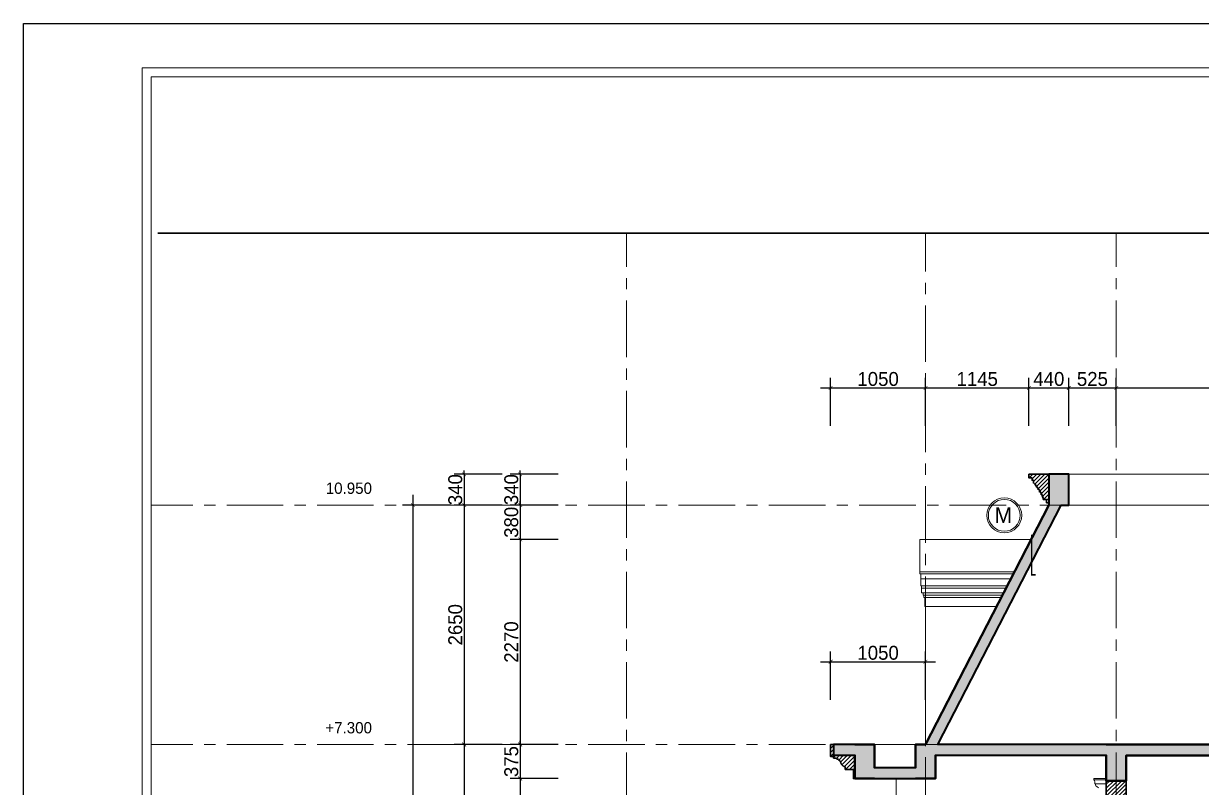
# Model space of a CAD drawing. Header units: millimetres. Extents: x 1832547 to 2001569, y -558009 to -417808.
# Drawn here: x 1906627 to 1919664, y -545074 to -536621 of the extents above; entities that cross this region are included whole.
import ezdxf

# ---------------------------------------------------------------- set-up
doc = ezdxf.new("R2010")
doc.units = ezdxf.units.MM
doc.header["$MEASUREMENT"] = 0
doc.linetypes.add('CENTER', pattern=[2, 1.25, -0.25, 0.25, -0.25])
doc.linetypes.add('HIDDEN', pattern=[9.525, 6.35, -3.175])
doc.layers.get('0').update_dxf_attribs({"linetype": 'CONTINUOUS'})
doc.layers.get('DEFPOINTS').update_dxf_attribs({"linetype": 'CONTINUOUS'})
for name, color, linetype, lineweight in [('AUDIT_I_120404221301-0', 7, 'CONTINUOUS', 15), ('CA-cot', 2, 'CONTINUOUS', 35), ('CA. HATCH', 250, 'CONTINUOUS', 9), ('CA. TUONG', 30, 'CONTINUOUS', 30), ('CA.dim 08', 8, 'CONTINUOUS', 13), ('CA.khuat 75', 75, 'HIDDEN', 9), ('CA.manh 08', 8, 'CONTINUOUS', 9), ('CA.thay 145', 145, 'CONTINUOUS', 18), ('CA.tim 67', 67, 'CENTER', 9), ('CA_manh 08', 8, 'CONTINUOUS', 9)]:
    doc.layers.add(name, color=color, linetype=linetype, lineweight=lineweight)
doc.layers.add('H', color=250, linetype='CONTINUOUS')
doc.styles.add('CA.JSC1', font='Vhavan.ttf', dxfattribs={"width": 0.8})
doc.styles.get("Standard").update_dxf_attribs({"font": 'roman.shx'})
doc.dimstyles.new('CA 70', dxfattribs={"dimscale": 0.7, "dimtxt": 220, "dimasz": 60, "dimexe": 160, "dimexo": 0, "dimgap": 30, "dimtad": 1, "dimdec": 0, "dimrnd": 5, "dimzin": 0, "dimdsep": 46, "dimtxsty": 'Standard', "dimblk": 'ARCHTICK', "dimcen": 0.09, "dimdle": 160, "dimclrd": 256, "dimclre": 256, "dimclrt": 255, "dimadec": 0, "dimazin": 0, "dimtfac": 1, "dimtdec": 0, "dimtix": 1, "dimtmove": 2, "dimatfit": 3, "dimldrblk": 'DOT', "dimfxl": 600, "dimfxlon": 1, "dimtolj": 1, "dimtzin": 0, "dimarcsym": 0})

# ---------------------------------------------------------------- blocks, each defined once
blk = doc.blocks.new('A$C2d76a15f')
at = {"color": 4, "linetype": 'Continuous', "lineweight": 18}
for p, q in [((27498, 19313), (1212, 19313)), ((1212, 19313), (1212, 453))]:
    blk.add_line(p, q, dxfattribs=at)
for p, q in [((27405, 19220), (1306, 19220)), ((1306, 19220), (1306, 546))]:
    blk.add_line(p, q)
at = {"layer": 'DEFPOINTS', "ltscale": 600}
for p, q in [((0, 0), (0, 19765)), ((0, 19765), (27951, 19765))]:
    blk.add_line(p, q, dxfattribs=at)
blk = doc.blocks.new('_ArchTick')
at = {"color": 1, "linetype": 'ByBlock', "const_width": 0.15}
blk.add_lwpolyline([(-0.5, -0.5), (0.5, 0.5)], dxfattribs=at)
blk = doc.blocks.new('*D439')
at = {"layer": 'CA.manh 08', "lineweight": -2, "transparency": 16777216}
for p, q in [((1911924, -541609), (1911392, -541609)), ((1911504, -541609), (1911504, -541567)), ((1911504, -541609), (1911504, -541949)), ((1911924, -541949), (1911392, -541949)), ((1911504, -541949), (1911504, -541991))]:
    blk.add_line(p, q, dxfattribs=at)
at = {"layer": 'DEFPOINTS', "color": 0, "transparency": 16777216}
for p in [(1912833, -541609), (1911504, -541949), (1912833, -541949)]:
    blk.add_point(p, dxfattribs=at)
at = {"layer": 'CA.manh 08', "lineweight": -2, "transparency": 16777216, "xscale": 42, "yscale": 42, "zscale": 42}
for p, rotation in [((1911504, -541609), 270), ((1911504, -541949), 90)]:
    blk.add_blockref('_ArchTick', p, dxfattribs=dict(at, rotation=rotation))
at = {"layer": 'CA.manh 08', "color": 255, "transparency": 16777216, "insert": (1911406, -541779), "char_height": 154, "attachment_point": 5, "rotation": 90}
blk.add_mtext('\\A1;340', dxfattribs=at)
blk = doc.blocks.new('_DOT')
at = {"color": 1, "linetype": 'ByBlock'}
blk.add_line((-0.5, 0), (-1, 0), dxfattribs=at)
at = {"color": 1, "linetype": 'ByBlock', "const_width": 0.5}
blk.add_lwpolyline([(-0.25, 0, 1), (0.25, 0, 1)], format="xyb", close=True, dxfattribs=at)
blk = doc.blocks.new('*D440')
at = {"layer": 'CA.manh 08', "lineweight": -2, "transparency": 16777216}
for p, q in [((1911504, -541837), (1911504, -544711)), ((1911924, -541949), (1911392, -541949)), ((1911924, -544599), (1911392, -544599))]:
    blk.add_line(p, q, dxfattribs=at)
at = {"layer": 'DEFPOINTS', "color": 0, "transparency": 16777216}
for p in [(1912833, -541949), (1911504, -544599), (1912833, -544599)]:
    blk.add_point(p, dxfattribs=at)
at = {"layer": 'CA.manh 08', "lineweight": -2, "transparency": 16777216, "xscale": 42, "yscale": 42, "zscale": 42}
for p, rotation in [((1911504, -541949), 90), ((1911504, -544599), 270)]:
    blk.add_blockref('_ArchTick', p, dxfattribs=dict(at, rotation=rotation))
at = {"layer": 'CA.manh 08', "color": 255, "transparency": 16777216, "insert": (1911406, -543274), "char_height": 154, "attachment_point": 5, "rotation": 90}
blk.add_mtext('\\A1;2650', dxfattribs=at)
blk = doc.blocks.new('*D441')
at = {"layer": 'CA.manh 08', "lineweight": -2, "transparency": 16777216}
for p, q in [((1911504, -544487), (1911504, -548311)), ((1911924, -544599), (1911392, -544599)), ((1911924, -548199), (1911392, -548199))]:
    blk.add_line(p, q, dxfattribs=at)
at = {"layer": 'DEFPOINTS', "color": 0, "transparency": 16777216}
for p in [(1912833, -544599), (1911504, -548199), (1912833, -548199)]:
    blk.add_point(p, dxfattribs=at)
at = {"layer": 'CA.manh 08', "lineweight": -2, "transparency": 16777216, "xscale": 42, "yscale": 42, "zscale": 42}
for p, rotation in [((1911504, -544599), 90), ((1911504, -548199), 270)]:
    blk.add_blockref('_ArchTick', p, dxfattribs=dict(at, rotation=rotation))
at = {"layer": 'CA.manh 08', "color": 255, "transparency": 16777216, "insert": (1911406, -546399), "char_height": 154, "attachment_point": 5, "rotation": 90}
blk.add_mtext('\\A1;3600', dxfattribs=at)
blk = doc.blocks.new('*D444')
at = {"layer": 'CA.manh 08', "lineweight": -2, "transparency": 16777216}
for p, q in [((1910935, -541837), (1910935, -552011)), ((1911355, -541949), (1910823, -541949)), ((1911355, -551899), (1910823, -551899))]:
    blk.add_line(p, q, dxfattribs=at)
at = {"layer": 'DEFPOINTS', "color": 0, "transparency": 16777216}
for p in [(1912833, -541949), (1910935, -551899), (1912833, -551899)]:
    blk.add_point(p, dxfattribs=at)
at = {"layer": 'CA.manh 08', "lineweight": -2, "transparency": 16777216, "xscale": 42, "yscale": 42, "zscale": 42}
for p, rotation in [((1910935, -541949), 90), ((1910935, -551899), 270)]:
    blk.add_blockref('_ArchTick', p, dxfattribs=dict(at, rotation=rotation))
at = {"layer": 'CA.manh 08', "color": 255, "transparency": 16777216, "insert": (1910837, -546924), "char_height": 154, "attachment_point": 5, "rotation": 90}
blk.add_mtext('\\A1;9950', dxfattribs=at)
blk = doc.blocks.new('*D466')
at = {"layer": 'CA.dim 08', "lineweight": -2, "transparency": 16777216}
for p, q in [((1912544, -541609), (1912012, -541609)), ((1912124, -541609), (1912124, -541567)), ((1912124, -541609), (1912124, -541949)), ((1912544, -541949), (1912012, -541949)), ((1912124, -541949), (1912124, -541991))]:
    blk.add_line(p, q, dxfattribs=at)
at = {"layer": 'DEFPOINTS', "color": 0, "transparency": 16777216}
for p in [(1918354, -541609), (1912124, -541949), (1918354, -541949)]:
    blk.add_point(p, dxfattribs=at)
at = {"layer": 'CA.dim 08', "lineweight": -2, "transparency": 16777216, "xscale": 42, "yscale": 42, "zscale": 42}
for p, rotation in [((1912124, -541609), 270), ((1912124, -541949), 90)]:
    blk.add_blockref('_ArchTick', p, dxfattribs=dict(at, rotation=rotation))
at = {"layer": 'CA.dim 08', "color": 255, "transparency": 16777216, "insert": (1912026, -541779), "char_height": 154, "attachment_point": 5, "rotation": 90}
blk.add_mtext('\\A1;340', dxfattribs=at)
blk = doc.blocks.new('*D467')
at = {"layer": 'CA.dim 08', "lineweight": -2, "transparency": 16777216}
for p, q in [((1912124, -541949), (1912124, -541907)), ((1912544, -541949), (1912012, -541949)), ((1912124, -541949), (1912124, -542330)), ((1912544, -542330), (1912012, -542330)), ((1912124, -542330), (1912124, -542372))]:
    blk.add_line(p, q, dxfattribs=at)
at = {"layer": 'DEFPOINTS', "color": 0, "transparency": 16777216}
for p in [(1918354, -541949), (1912124, -542330), (1916896, -542330)]:
    blk.add_point(p, dxfattribs=at)
at = {"layer": 'CA.dim 08', "lineweight": -2, "transparency": 16777216, "xscale": 42, "yscale": 42, "zscale": 42}
for p, rotation in [((1912124, -541949), 270), ((1912124, -542330), 90)]:
    blk.add_blockref('_ArchTick', p, dxfattribs=dict(at, rotation=rotation))
at = {"layer": 'CA.dim 08', "color": 255, "transparency": 16777216, "insert": (1912026, -542140), "char_height": 154, "attachment_point": 5, "rotation": 90}
blk.add_mtext('\\A1;380', dxfattribs=at)
blk = doc.blocks.new('*D468')
at = {"layer": 'CA.dim 08', "lineweight": -2, "transparency": 16777216}
for p, q in [((1912124, -542218), (1912124, -544711)), ((1912544, -542330), (1912012, -542330)), ((1912544, -544599), (1912012, -544599))]:
    blk.add_line(p, q, dxfattribs=at)
at = {"layer": 'DEFPOINTS', "color": 0, "transparency": 16777216}
for p in [(1916896, -542330), (1912124, -544599), (1915693, -544599)]:
    blk.add_point(p, dxfattribs=at)
at = {"layer": 'CA.dim 08', "lineweight": -2, "transparency": 16777216, "xscale": 42, "yscale": 42, "zscale": 42}
for p, rotation in [((1912124, -542330), 90), ((1912124, -544599), 270)]:
    blk.add_blockref('_ArchTick', p, dxfattribs=dict(at, rotation=rotation))
at = {"layer": 'CA.dim 08', "color": 255, "transparency": 16777216, "insert": (1912026, -543465), "char_height": 154, "attachment_point": 5, "rotation": 90}
blk.add_mtext('\\A1;2270', dxfattribs=at)
blk = doc.blocks.new('*D469')
at = {"layer": 'CA.dim 08', "lineweight": -2, "transparency": 16777216}
for p, q in [((1912544, -544599), (1912012, -544599)), ((1912124, -544599), (1912124, -544557)), ((1912124, -544599), (1912124, -544976)), ((1912544, -544976), (1912012, -544976)), ((1912124, -544976), (1912124, -545018))]:
    blk.add_line(p, q, dxfattribs=at)
at = {"layer": 'DEFPOINTS', "color": 0, "transparency": 16777216}
for p in [(1915693, -544599), (1912124, -544976), (1916047, -544976)]:
    blk.add_point(p, dxfattribs=at)
at = {"layer": 'CA.dim 08', "lineweight": -2, "transparency": 16777216, "xscale": 42, "yscale": 42, "zscale": 42}
for p, rotation in [((1912124, -544599), 270), ((1912124, -544976), 90)]:
    blk.add_blockref('_ArchTick', p, dxfattribs=dict(at, rotation=rotation))
at = {"layer": 'CA.dim 08', "color": 255, "transparency": 16777216, "insert": (1912026, -544788), "char_height": 154, "attachment_point": 5, "rotation": 90}
blk.add_mtext('\\A1;375', dxfattribs=at)
blk = doc.blocks.new('*D470')
at = {"layer": 'CA.dim 08', "lineweight": -2, "transparency": 16777216}
for p, q in [((1912124, -544864), (1912124, -547311)), ((1912544, -544976), (1912012, -544976)), ((1912544, -547199), (1912012, -547199))]:
    blk.add_line(p, q, dxfattribs=at)
at = {"layer": 'DEFPOINTS', "color": 0, "transparency": 16777216}
for p in [(1916047, -544976), (1912124, -547199), (1917070, -547199)]:
    blk.add_point(p, dxfattribs=at)
at = {"layer": 'CA.dim 08', "lineweight": -2, "transparency": 16777216, "xscale": 42, "yscale": 42, "zscale": 42}
for p, rotation in [((1912124, -544976), 90), ((1912124, -547199), 270)]:
    blk.add_blockref('_ArchTick', p, dxfattribs=dict(at, rotation=rotation))
at = {"layer": 'CA.dim 08', "color": 255, "transparency": 16777216, "insert": (1912026, -546088), "char_height": 154, "attachment_point": 5, "rotation": 90}
blk.add_mtext('\\A1;2225', dxfattribs=at)
blk = doc.blocks.new('*D488')
at = {"layer": 'CA.dim 08', "lineweight": -2, "transparency": 16777216}
for p, q in [((1915560, -544103), (1915560, -543571)), ((1916610, -544103), (1916610, -543571)), ((1915448, -543683), (1916722, -543683))]:
    blk.add_line(p, q, dxfattribs=at)
at = {"layer": 'DEFPOINTS', "color": 0, "transparency": 16777216}
for p in [(1916610, -543683), (1915560, -544599), (1916610, -544599)]:
    blk.add_point(p, dxfattribs=at)
at = {"layer": 'CA.dim 08', "lineweight": -2, "transparency": 16777216, "xscale": 42, "yscale": 42, "zscale": 42, "rotation": 180}
blk.add_blockref('_ArchTick', (1915560, -543683), dxfattribs=at)
at = {"layer": 'CA.dim 08', "lineweight": -2, "transparency": 16777216, "xscale": 42, "yscale": 42, "zscale": 42}
blk.add_blockref('_ArchTick', (1916610, -543683), dxfattribs=at)
at = {"layer": 'CA.dim 08', "color": 255, "transparency": 16777216, "insert": (1916085, -543585), "char_height": 154, "attachment_point": 5}
blk.add_mtext('\\A1;1050', dxfattribs=at)
blk = doc.blocks.new('*D489')
at = {"layer": 'CA.dim 08', "lineweight": -2, "transparency": 16777216}
for p, q in [((1915560, -541073), (1915560, -540541)), ((1916610, -541073), (1916610, -540541)), ((1915448, -540653), (1916722, -540653))]:
    blk.add_line(p, q, dxfattribs=at)
at = {"layer": 'DEFPOINTS', "color": 0, "transparency": 16777216}
for p in [(1916610, -540653), (1915560, -543985), (1916610, -543985)]:
    blk.add_point(p, dxfattribs=at)
at = {"layer": 'CA.dim 08', "lineweight": -2, "transparency": 16777216, "xscale": 42, "yscale": 42, "zscale": 42, "rotation": 180}
blk.add_blockref('_ArchTick', (1915560, -540653), dxfattribs=at)
at = {"layer": 'CA.dim 08', "lineweight": -2, "transparency": 16777216, "xscale": 42, "yscale": 42, "zscale": 42}
blk.add_blockref('_ArchTick', (1916610, -540653), dxfattribs=at)
at = {"layer": 'CA.dim 08', "color": 255, "transparency": 16777216, "insert": (1916085, -540555), "char_height": 154, "attachment_point": 5}
blk.add_mtext('\\A1;1050', dxfattribs=at)
blk = doc.blocks.new('*D490')
at = {"layer": 'CA.dim 08', "lineweight": -2, "transparency": 16777216}
for p, q in [((1916610, -541073), (1916610, -540541)), ((1917755, -541073), (1917755, -540541)), ((1916498, -540653), (1917867, -540653))]:
    blk.add_line(p, q, dxfattribs=at)
at = {"layer": 'DEFPOINTS', "color": 0, "transparency": 16777216}
for p in [(1917755, -540653), (1917755, -541609), (1916610, -543985)]:
    blk.add_point(p, dxfattribs=at)
at = {"layer": 'CA.dim 08', "lineweight": -2, "transparency": 16777216, "xscale": 42, "yscale": 42, "zscale": 42, "rotation": 180}
blk.add_blockref('_ArchTick', (1916610, -540653), dxfattribs=at)
at = {"layer": 'CA.dim 08', "lineweight": -2, "transparency": 16777216, "xscale": 42, "yscale": 42, "zscale": 42}
blk.add_blockref('_ArchTick', (1917755, -540653), dxfattribs=at)
at = {"layer": 'CA.dim 08', "color": 255, "transparency": 16777216, "insert": (1917182, -540555), "char_height": 154, "attachment_point": 5}
blk.add_mtext('\\A1;1145', dxfattribs=at)
blk = doc.blocks.new('*D491')
at = {"layer": 'CA.dim 08', "lineweight": -2, "transparency": 16777216}
for p, q in [((1917755, -541073), (1917755, -540541)), ((1918195, -541073), (1918195, -540541)), ((1917643, -540653), (1918307, -540653))]:
    blk.add_line(p, q, dxfattribs=at)
at = {"layer": 'DEFPOINTS', "color": 0, "transparency": 16777216}
for p in [(1918195, -540653), (1917755, -541609), (1918195, -541609)]:
    blk.add_point(p, dxfattribs=at)
at = {"layer": 'CA.dim 08', "lineweight": -2, "transparency": 16777216, "xscale": 42, "yscale": 42, "zscale": 42, "rotation": 180}
blk.add_blockref('_ArchTick', (1917755, -540653), dxfattribs=at)
at = {"layer": 'CA.dim 08', "lineweight": -2, "transparency": 16777216, "xscale": 42, "yscale": 42, "zscale": 42}
blk.add_blockref('_ArchTick', (1918195, -540653), dxfattribs=at)
at = {"layer": 'CA.dim 08', "color": 255, "transparency": 16777216, "insert": (1917975, -540555), "char_height": 154, "attachment_point": 5}
blk.add_mtext('\\A1;440', dxfattribs=at)
blk = doc.blocks.new('*D492')
at = {"layer": 'CA.dim 08', "lineweight": -2, "transparency": 16777216}
for p, q in [((1918195, -541073), (1918195, -540541)), ((1918720, -541073), (1918720, -540541)), ((1918083, -540653), (1918832, -540653))]:
    blk.add_line(p, q, dxfattribs=at)
at = {"layer": 'DEFPOINTS', "color": 0, "transparency": 16777216}
for p in [(1918720, -540653), (1918195, -541609), (1918720, -541609)]:
    blk.add_point(p, dxfattribs=at)
at = {"layer": 'CA.dim 08', "lineweight": -2, "transparency": 16777216, "xscale": 42, "yscale": 42, "zscale": 42, "rotation": 180}
blk.add_blockref('_ArchTick', (1918195, -540653), dxfattribs=at)
at = {"layer": 'CA.dim 08', "lineweight": -2, "transparency": 16777216, "xscale": 42, "yscale": 42, "zscale": 42}
blk.add_blockref('_ArchTick', (1918720, -540653), dxfattribs=at)
at = {"layer": 'CA.dim 08', "color": 255, "transparency": 16777216, "insert": (1918457, -540555), "char_height": 154, "attachment_point": 5}
blk.add_mtext('\\A1;525', dxfattribs=at)
blk = doc.blocks.new('*D493')
at = {"layer": 'CA.dim 08', "lineweight": -2, "transparency": 16777216}
for p, q in [((1918720, -541073), (1918720, -540541)), ((1924720, -541073), (1924720, -540541)), ((1918608, -540653), (1924832, -540653))]:
    blk.add_line(p, q, dxfattribs=at)
at = {"layer": 'DEFPOINTS', "color": 0, "transparency": 16777216}
for p in [(1924720, -540653), (1924720, -541178), (1918720, -541609)]:
    blk.add_point(p, dxfattribs=at)
at = {"layer": 'CA.dim 08', "lineweight": -2, "transparency": 16777216, "xscale": 42, "yscale": 42, "zscale": 42, "rotation": 180}
blk.add_blockref('_ArchTick', (1918720, -540653), dxfattribs=at)
at = {"layer": 'CA.dim 08', "lineweight": -2, "transparency": 16777216, "xscale": 42, "yscale": 42, "zscale": 42}
blk.add_blockref('_ArchTick', (1924720, -540653), dxfattribs=at)
at = {"layer": 'CA.dim 08', "color": 255, "transparency": 16777216, "insert": (1921720, -540555), "char_height": 154, "attachment_point": 5}
blk.add_mtext('\\A1;6000', dxfattribs=at)
blk = doc.blocks.new('A$C31C4286B')
at = {"color": 2, "ltscale": 5}
blk.add_lwpolyline([(61, 644, 22.4, 22.4, 0), (61, 11, 22.4, 22.4, 0), (0, 11, 0, 0, 0), (0, 948, 0, 0, 0), (218, 948, 0, 0, 0)], format="xyseb", dxfattribs=at)
at = {"layer": 'CA.manh 08'}
blk.add_circle((492, 948), 274, dxfattribs=at)
at = {"layer": 'CA.thay 145'}
blk.add_circle((492, 948), 251, dxfattribs=at)

msp = doc.modelspace()

# ---------------------------------------------------------------- hatches: boundary and pattern name
at = {"layer": 'CA. HATCH'}
h = msp.add_hatch(dxfattribs=at)
h.set_pattern_fill('BETONG', color=256, scale=20, pattern_type=2)
h.set_pattern_definition([(0, (0, 0), (0, 103.9230485), [2.5, -57.5]), (0, (0, 4.33), (0, 103.9230485), [2.5, -57.5]), (120, (0, 0), (-90, -51.961524), [2.5, -57.5]), (120, (3.75, 2.17), (-90, -51.961524), [2.5, -57.5]), (0, (30, 51.96), (0, 103.9230485), [2.5, -57.5]), (0, (30, 56.29), (0, 103.9230485), [2.5, -57.5]), (120, (30, 51.96), (-90, -51.961524), [2.5, -57.5]), (120, (33.75, 54.13), (-90, -51.961524), [2.5, -57.5]), (60, (2.5, 0), (-90, 51.961524), [2.5, -57.5]), (60, (-1.25, 2.17), (-90, 51.961524), [2.5, -57.5]), (60, (32.5, -51.96), (-90, 51.961524), [2.5, -57.5]), (60, (28.75, -49.8), (-90, 51.961524), [2.5, -57.5]), (45, (0, 0), (-21.21320344, 21.21320344), []), (50, (0, 0), (143.4520365, -12.550427), [15, -165]), (355, (0, 0), (-27.750267, 150.438427), [12, -132]), (100.4514, (11.95, -1.05), (115.701876, 137.887908), [12.748038, -140.228422]), (46.1842, (0, 40), (213.44821, -33.103803), [22.5, -247.5]), (96.6356, (17.79, 37.24), (186.932541, 194.823574), [19.122058, -210.3426]), (351.1842, (0, 40), (186.93239, 194.82372), [18, -198]), (21, (20, 30), (119.3814104, -80.523778), [15, -165]), (326, (20, 30), (48.663066, 145.030009), [12, -132]), (71.4514, (29.95, 23.29), (168.044526, 64.506099), [12.748038, -140.228422]), (37.5, (0, 0), (2.431971, 66.5787708), [0, -130.4, 0, -134, 0, -132.5]), (7.5, (0, 0), (52.6139075, 78.8823424), [0, -76.4, 0, -127.4, 0, -50.5]), (327.5, (-44.6, 0), (106.7644872, -4.5109743), [0, -50, 0, -156, 0, -207]), (317.5, (-64.6, 0), (116.637234, 20.0209965), [0, -65, 0, -103.6, 0, -147])])
h.paths.add_polyline_path([(1928389.9, -544598.8), (1928279.7, -544598.8), (1926914.9, -541949.2), (1926914.9, -541609.2), (1926694.9, -541609.2), (1926694.9, -541949.2), (1926780, -541949.2), (1928145, -544599.2), (1918829.8, -544599.2), (1918609.8, -544599.2), (1918609.8, -544599.2), (1916744.8, -544599.2), (1918109.8, -541949.2), (1918194.8, -541949.2), (1918194.8, -541609.3), (1917974.8, -541609.3), (1917974.8, -541949.2), (1916609.8, -544599.2), (1916499.8, -544599.2), (1916499.8, -544857.4), (1916046.7, -544857.4), (1916046.7, -544599.2), (1915826.7, -544599.2), (1915592.2, -544599.2), (1915592.2, -544718.3), (1915826.7, -544718.3), (1915826.7, -544976.5), (1916046.7, -544976.5), (1916499.8, -544976.5), (1916719.8, -544976.5), (1916719.8, -544718.3), (1918609.8, -544718.3), (1918609.8, -544999.2), (1918829.8, -544999.2), (1918829.8, -544719.2), (1924609.9, -544719.2), (1924609.9, -544999.2), (1924829.9, -544999.2), (1924829.9, -544719.2), (1928169.9, -544719.2), (1928169.9, -544976), (1928389.9, -544976), (1928869.9, -544976.5), (1928924.9, -544976.5), (1928924.9, -544718.3), (1929159.5, -544718.3), (1929159.5, -544599.2), (1929089.9, -544599.2), (1928704.9, -544599.2), (1928704.9, -544857.4), (1928389.9, -544857.4)])
h.paths.add_polyline_path([(1918609.8, -545334.2), (1918544.8, -545334.2), (1918544.8, -545284.2), (1918609.8, -545284.2), (1918829.8, -545284.2), (1918829.8, -545419.2), (1918609.8, -545419.2)])
h.paths.add_polyline_path([(1928389.9, -545334.2), (1928454.9, -545334.2), (1928454.9, -545284.2), (1928389.9, -545284.2), (1928169.9, -545284.2), (1928169.9, -545419.2), (1928389.9, -545419.2)])
h.paths.add_polyline_path([(1928494.9, -547469.2), (1928389.9, -547469.2), (1928389.9, -547399.2), (1928169.9, -547399.2), (1928169.9, -547549.2), (1928389.9, -547549.2), (1928494.9, -547549.2)])
h.paths.add_polyline_path([(1928169.9, -548199.2), (1928389.9, -548199.2), (1928389.9, -548599.2), (1928169.9, -548599.2)])
h.paths.add_polyline_path([(1928389.9, -549034.2), (1928454.9, -549034.2), (1928454.9, -548984.2), (1928389.9, -548984.2), (1928169.9, -548984.2), (1928169.9, -549119.2), (1928389.9, -549119.2)])
h.paths.add_polyline_path([(1924829.9, -548199.2), (1924609.9, -548199.2), (1918829.8, -548199.2), (1918609.8, -548199.2), (1918609.8, -548429.2), (1917079.8, -548429.2), (1917079.8, -548199.2), (1916859.8, -548199.2), (1916859.8, -548549.2), (1917079.8, -548549.2), (1918609.8, -548549.2), (1918609.8, -548599.2), (1918829.8, -548599.2), (1918829.8, -548319.2), (1922899.9, -548319.2), (1922899.9, -548599.2), (1923119.9, -548599.2), (1923119.9, -548319.2), (1924609.9, -548319.2), (1924609.9, -548599.2), (1924829.9, -548599.2), (1924829.9, -548483), (1926949.9, -549603.5), (1926949.9, -549947.2), (1928169.9, -549947.2), (1928169.9, -549827.2), (1927069.9, -549827.2), (1927069.9, -549531.2), (1924829.9, -548347.2)])
h.paths.add_polyline_path([(1918609.8, -549034.2), (1918544.8, -549034.2), (1918544.8, -548984.2), (1918609.8, -548984.2), (1918829.8, -548984.2), (1918829.8, -549119.2), (1918609.8, -549119.2)], flags=17)
h.paths.add_polyline_path([(1928494.9, -551169.2), (1928389.9, -551169.2), (1928389.9, -551099.2), (1928169.9, -551099.2), (1928169.9, -551249.2), (1928389.9, -551249.2), (1928494.9, -551249.2)])
h.paths.add_polyline_path([(1928169.9, -551899.2), (1928389.9, -551899.2), (1928389.9, -552399.2), (1928169.9, -552399.2)])
h.paths.add_polyline_path([(1925449.9, -551899.2), (1925669.9, -551899.2), (1925669.9, -552249.2), (1925449.9, -552249.2)])
h.paths.add_polyline_path([(1924609.9, -551899.2), (1924829.9, -551899.2), (1924829.9, -552399.2), (1924609.9, -552399.2)])
h.paths.add_polyline_path([(1918609.8, -551899.2), (1918829.8, -551899.2), (1918829.8, -552399.2), (1918609.8, -552399.2)])
h.paths.add_polyline_path([(1916489.9, -551949.2), (1916709.9, -551949.2), (1916709.9, -552449.2), (1916489.9, -552449.2)])
at = {"layer": 'H'}
h = msp.add_hatch(dxfattribs=at)
h.set_pattern_fill('ANSI31', color=256, scale=250, style=0)
h.paths.add_polyline_path([(1928169.9, -551249.2), (1928389.9, -551249.2), (1928389.9, -551899.2), (1928169.9, -551899.2)])
h.paths.add_polyline_path([(1928549.9, -551169.2), (1928494.9, -551169.2), (1928494.9, -551249.2), (1928389.9, -551249.2), (1928389.9, -551309.2), (1928449.9, -551309.2), (1928499.9, -551309.2), (1928499.9, -551279.2), (1928505.9, -551275.5), (1928511.6, -551271.3), (1928516.8, -551266.5), (1928521.6, -551261.3), (1928525.9, -551255.7), (1928529.6, -551249.8), (1928532.8, -551243.5), (1928535.5, -551237), (1928537.5, -551230.2), (1928539, -551223.3), (1928539.8, -551216.3), (1928539.9, -551209.2), (1928549.9, -551209.2)])
h.paths.add_polyline_path([(1928429.9, -551119.2), (1928419.9, -551119.2), (1928419.9, -551099.2), (1928389.9, -551099.2), (1928389.9, -551169.2), (1928439.9, -551169.2), (1928439.9, -551149.2), (1928429.9, -551149.2)])
h.paths.add_polyline_path([(1928169.9, -547549.2), (1928389.9, -547549.2), (1928389.9, -548199.2), (1928169.9, -548199.2)])
h.paths.add_polyline_path([(1928429.9, -547419.2), (1928419.9, -547419.2), (1928419.9, -547399.2), (1928389.9, -547399.2), (1928389.9, -547469.2), (1928439.9, -547469.2), (1928439.9, -547449.2), (1928429.9, -547449.2)])
h.paths.add_polyline_path([(1928549.9, -547469.2), (1928494.9, -547469.2), (1928494.9, -547549.2), (1928389.9, -547549.2), (1928389.9, -547609.2), (1928449.9, -547609.2), (1928499.9, -547609.2), (1928499.9, -547579.2), (1928505.9, -547575.5), (1928511.6, -547571.3), (1928516.8, -547566.5), (1928521.6, -547561.3), (1928525.9, -547555.7), (1928529.6, -547549.8), (1928532.8, -547543.5), (1928535.5, -547537), (1928537.5, -547530.2), (1928539, -547523.3), (1928539.8, -547516.3), (1928539.9, -547509.2), (1928549.9, -547509.2)])
h.paths.add_polyline_path([(1928519.9, -548909.2), (1928389.9, -548909.2), (1928389.9, -548984.2), (1928454.9, -548984.2), (1928454.9, -549034.2), (1928389.9, -549034.2), (1928389.9, -549119.2), (1928419.9, -549119.2), (1928419.9, -549099.2), (1928429.9, -549099.2), (1928429.9, -549069.2), (1928439.9, -549069.2), (1928439.9, -549049.2), (1928459.9, -549049.2), (1928469.9, -549049.2), (1928469.9, -549019.2), (1928475.9, -549015.5), (1928481.6, -549011.3), (1928486.8, -549006.5), (1928491.6, -549001.3), (1928495.9, -548995.7), (1928499.6, -548989.8), (1928502.8, -548983.5), (1928505.5, -548977), (1928507.5, -548970.2), (1928509, -548963.3), (1928509.8, -548956.3), (1928509.9, -548949.2), (1928519.9, -548949.2)])
h.paths.add_polyline_path([(1928169.9, -548599.2), (1928389.9, -548599.2), (1928389.9, -548984.2), (1928169.9, -548984.2)])
h.paths.add_polyline_path([(1928519.9, -545209.2), (1928389.9, -545209.2), (1928389.9, -545284.2), (1928454.9, -545284.2), (1928454.9, -545334.2), (1928389.9, -545334.2), (1928389.9, -545419.2), (1928419.9, -545419.2), (1928419.9, -545399.2), (1928429.9, -545399.2), (1928429.9, -545369.2), (1928439.9, -545369.2), (1928439.9, -545349.2), (1928459.9, -545349.2), (1928469.9, -545349.2), (1928469.9, -545319.2), (1928475.9, -545315.5), (1928481.6, -545311.3), (1928486.8, -545306.5), (1928491.6, -545301.3), (1928495.9, -545295.7), (1928499.6, -545289.8), (1928502.8, -545283.5), (1928505.5, -545277), (1928507.5, -545270.2), (1928509, -545263.3), (1928509.8, -545256.3), (1928509.9, -545249.2), (1928519.9, -545249.2)])
h.paths.add_polyline_path([(1928169.9, -544976), (1928389.9, -544976), (1928389.9, -545284.2), (1928169.9, -545284.2)])
edge = h.paths.add_edge_path()
edge.add_line((1926915, -541609.3), (1927024.9, -541609.3))
edge.add_line((1927024.9, -541609.3), (1927134.9, -541609.3))
edge.add_line((1927134.9, -541609.3), (1927134.9, -541649.3))
edge.add_line((1927134.9, -541649.3), (1927099.8, -541649.3))
edge.add_line((1927099.8, -541649.3), (1927099.8, -541674.3))
edge.add_line((1927099.8, -541674.3), (1927084.8, -541674.3))
edge.add_line((1927084.8, -541674.3), (1927084.8, -541704.3))
edge.add_arc((1927469.4, -542085.7), 541.7, 135.23301, 145.96627)
edge.add_arc((1927335.2, -541980), 371.5, 147.89348, 165.8597)
edge.add_line((1926975, -541889.2), (1926940, -541889.2))
edge.add_line((1926940, -541889.2), (1926940, -541924.2))
edge.add_line((1926940, -541924.2), (1926915, -541924.2))
edge.add_line((1926915, -541924.2), (1926915, -541609.3))
edge = h.paths.add_edge_path()
edge.add_line((1917974.8, -541609.3), (1917864.9, -541609.3))
edge.add_line((1917864.9, -541609.3), (1917754.9, -541609.3))
edge.add_line((1917754.9, -541609.3), (1917754.9, -541649.3))
edge.add_line((1917754.9, -541649.3), (1917790, -541649.3))
edge.add_line((1917790, -541649.3), (1917790, -541674.3))
edge.add_line((1917790, -541674.3), (1917805, -541674.3))
edge.add_line((1917805, -541674.3), (1917805, -541704.3))
edge.add_arc((1917420.4, -542085.7), 541.7, 34.03373, 44.76699, ccw=False)
edge.add_arc((1917554.6, -541980), 371.5, 14.1403, 32.10652, ccw=False)
edge.add_line((1917914.8, -541889.2), (1917949.8, -541889.2))
edge.add_line((1917949.8, -541889.2), (1917949.8, -541924.2))
edge.add_line((1917949.8, -541924.2), (1917974.8, -541924.2))
edge.add_line((1917974.8, -541924.2), (1917974.8, -541609.3))
h.paths.add_polyline_path([(1918829.8, -544999.2), (1918609.8, -544999.2), (1918609.8, -545284.2), (1918829.8, -545284.2)])
h.paths.add_polyline_path([(1918479.8, -545209.2), (1918609.8, -545209.2), (1918609.8, -545284.2), (1918544.8, -545284.2), (1918544.8, -545334.2), (1918609.8, -545334.2), (1918609.8, -545419.2), (1918579.8, -545419.2), (1918579.8, -545399.2), (1918569.8, -545399.2), (1918569.8, -545369.2), (1918559.8, -545369.2), (1918559.8, -545349.2), (1918539.8, -545349.2), (1918529.8, -545349.2), (1918529.8, -545319.2), (1918523.8, -545315.5), (1918518.2, -545311.3), (1918513, -545306.5), (1918508.2, -545301.3), (1918503.9, -545295.7), (1918500.2, -545289.8), (1918496.9, -545283.5), (1918494.3, -545277), (1918492.2, -545270.2), (1918490.8, -545263.3), (1918490, -545256.3), (1918489.8, -545249.2), (1918479.8, -545249.2)])
h.paths.add_polyline_path([(1918609.8, -548984.2), (1918829.8, -548984.2), (1918829.8, -548599.2), (1918609.8, -548599.2)])
h.paths.add_polyline_path([(1918479.8, -548909.2), (1918609.8, -548909.2), (1918609.8, -548984.2), (1918544.8, -548984.2), (1918544.8, -549034.2), (1918609.8, -549034.2), (1918609.8, -549119.2), (1918579.8, -549119.2), (1918579.8, -549099.2), (1918569.8, -549099.2), (1918569.8, -549069.2), (1918559.8, -549069.2), (1918559.8, -549049.2), (1918539.8, -549049.2), (1918529.8, -549049.2), (1918529.8, -549019.2), (1918523.8, -549015.5), (1918518.2, -549011.3), (1918513, -549006.5), (1918508.2, -549001.3), (1918503.9, -548995.7), (1918500.2, -548989.8), (1918496.9, -548983.5), (1918494.3, -548977), (1918492.2, -548970.2), (1918490.8, -548963.3), (1918490, -548956.3), (1918489.8, -548949.2), (1918479.8, -548949.2)])
h.paths.add_polyline_path([(1929090.1, -544779.9), (1929089.9, -544780), (1929089.9, -544780)])
h = msp.add_hatch(dxfattribs=at)
h.set_pattern_fill('ANSI31', color=256, scale=250, style=0)
h.paths.add_polyline_path([(1915826.7, -544718.3), (1915592.2, -544718.3), (1915592.2, -544599.2), (1915559.8, -544599.2), (1915559.8, -544733.3), (1915592.2, -544733.3), (1915592.2, -544750), (1915610.7, -544750), (1915610.7, -544750), (1915617.1, -544751.8), (1915623.4, -544753.9), (1915629.5, -544756.5), (1915635.5, -544759.5), (1915641.2, -544762.9), (1915646.7, -544766.6), (1915652, -544770.7), (1915656.9, -544775.2), (1915661.6, -544779.9), (1915665.9, -544785), (1915669.9, -544790.3), (1915669.9, -544790.3), (1915670.6, -544794.9), (1915671.6, -544799.4), (1915673, -544803.8), (1915674.6, -544808.1), (1915676.5, -544812.3), (1915678.7, -544816.4), (1915681.2, -544820.3), (1915683.9, -544824), (1915686.9, -544827.6), (1915690.1, -544830.9), (1915693.6, -544834), (1915697.2, -544836.8), (1915701.1, -544839.4), (1915705.1, -544841.7), (1915709.2, -544843.8), (1915713.5, -544845.5), (1915717.9, -544847), (1915722.4, -544848.1), (1915722.4, -544848.1), (1915722.4, -544874.4), (1915745.6, -544874.5), (1915811.7, -544874.5), (1915811.7, -544976.5), (1915826.7, -544976.5)])

# ---------------------------------------------------------------- linework, layer by layer
at = {"layer": 'CA-cot'}
for points in [[(1928145, -544599.2), (1918829.8, -544599.2), (1918609.8, -544599.2), (1918609.8, -544599.2), (1916744.8, -544599.2), (1918109.8, -541949.2), (1918194.8, -541949.2), (1918194.8, -541609.3), (1917974.8, -541609.3), (1917974.8, -541949.2), (1916609.8, -544599.2), (1916499.8, -544599.2), (1916499.8, -544857.4), (1916046.7, -544857.4), (1916046.7, -544599.2), (1915826.7, -544599.2), (1915592.2, -544599.2), (1915592.2, -544718.3), (1915826.7, -544718.3), (1915826.7, -544976.5), (1916046.7, -544976.5), (1916499.8, -544976.5), (1916719.8, -544976.5), (1916719.8, -544718.3), (1918609.8, -544718.3), (1918609.8, -544999.2), (1918829.8, -544999.2), (1918829.8, -544719.2), (1924609.9, -544719.2)], [(1918109.8, -541949.2), (1918194.8, -541949.2), (1918194.8, -541609.3), (1917974.8, -541609.3), (1917974.8, -541949.2)], [(1916609.8, -544599.2), (1917974.8, -541949.2)], [(1916744.8, -544599.2), (1918109.8, -541949.2)], [(1915826.7, -544599.2), (1915592.2, -544599.2), (1915592.2, -544718.3), (1915826.7, -544718.3)], [(1915826.7, -544599.2), (1916046.7, -544599.2), (1916046.7, -544857.4)], [(1916499.8, -544857.4), (1916499.8, -544599.2), (1916609.8, -544599.2)], [(1918609.8, -544599.2), (1916744.8, -544599.2)], [(1918609.8, -544599.2), (1918609.8, -544599.2), (1918829.8, -544599.2)], [(1918829.8, -544599.2), (1928145, -544599.2)], [(1916046.7, -544976.5), (1915826.7, -544976.5), (1915826.7, -544718.3)], [(1916719.8, -544718.3), (1916719.8, -544976.5), (1916499.8, -544976.5)], [(1916719.8, -544718.3), (1918609.8, -544718.3)], [(1918829.8, -544719.2), (1918829.8, -544999.2), (1918609.8, -544999.2), (1918609.8, -544718.3)], [(1924609.9, -544719.2), (1918829.8, -544719.2)], [(1916499.8, -544857.4), (1916046.7, -544857.4)], [(1916046.7, -544976.5), (1916499.8, -544976.5)]]:
    msp.add_lwpolyline(points, dxfattribs=at)
at = {"layer": 'CA. TUONG'}
msp.add_lwpolyline([(1933401.1, -538939.4), (1908111.8, -538939.4)], dxfattribs=at)
msp.add_lwpolyline([(1917974.8, -541609.3), (1917864.9, -541609.3), (1917754.9, -541609.3), (1917754.9, -541649.3), (1917790, -541649.3), (1917790, -541674.3), (1917805, -541674.3), (1917805, -541704.3, -0.046867), (1917869.3, -541782.5, -0.0785534), (1917914.8, -541889.2), (1917949.8, -541889.2), (1917949.8, -541924.2), (1917974.8, -541924.2)], format="xyb", close=True, dxfattribs=at)
for points in [[(1915826.7, -544718.3), (1915592.2, -544718.3), (1915592.2, -544599.2), (1915559.8, -544599.2), (1915559.8, -544733.3), (1915592.2, -544733.3), (1915592.2, -544750), (1915610.7, -544750), (1915610.7, -544750), (1915617.1, -544751.8), (1915623.4, -544753.9), (1915629.5, -544756.5), (1915635.5, -544759.5), (1915641.2, -544762.9), (1915646.7, -544766.6), (1915652, -544770.7), (1915656.9, -544775.2), (1915661.6, -544779.9), (1915665.9, -544785), (1915669.9, -544790.3), (1915669.9, -544790.3), (1915670.6, -544794.9), (1915671.6, -544799.4), (1915673, -544803.8), (1915674.6, -544808.1), (1915676.5, -544812.3), (1915678.7, -544816.4), (1915681.2, -544820.3), (1915683.9, -544824), (1915686.9, -544827.6), (1915690.1, -544830.9), (1915693.6, -544834), (1915697.2, -544836.8), (1915701.1, -544839.4), (1915705.1, -544841.7), (1915709.2, -544843.8), (1915713.5, -544845.5), (1915717.9, -544847), (1915722.4, -544848.1), (1915722.4, -544848.1), (1915722.4, -544874.4), (1915745.6, -544874.5), (1915811.7, -544874.5), (1915811.7, -544976.5), (1915826.7, -544976.5)], [(1918829.8, -544999.2), (1918609.8, -544999.2), (1918609.8, -545284.2), (1918829.8, -545284.2)]]:
    msp.add_lwpolyline(points, close=True, dxfattribs=at)
at = {"layer": 'CA.khuat 75'}
msp.add_lwpolyline([(1917974.8, -541609.3), (1917974.8, -541949.2), (1916609.8, -544599.2), (1916744.8, -544599.2), (1918109.8, -541949.2), (1918194.8, -541949.2), (1918194.8, -541609.3)], close=True, dxfattribs=at)
at = {"layer": 'CA.manh 08'}
for points in [[(1915610.7, -544750), (1915592.2, -544750)], [(1915669.9, -544790.3), (1915669.9, -544790.3)], [(1915722.4, -544848.1), (1915722.4, -544848.1)]]:
    msp.add_lwpolyline(points, dxfattribs=at)
at = {"layer": 'CA.thay 145'}
for p, q in [((1917780, -542329.8), (1916548, -542329.8)), ((1916548, -542687.8), (1916548, -542329.8)), ((1917595.6, -542687.8), (1916548, -542687.8)), ((1916548, -542710.5), (1916548, -542687.8)), ((1916556.8, -542710.5), (1916548, -542710.5)), ((1916556.8, -542767.3), (1916556.8, -542710.5)), ((1917583.9, -542710.5), (1916556.8, -542710.5)), ((1916556.8, -542843.5), (1916556.8, -542767.3)), ((1916565.6, -542843.5), (1916556.8, -542843.5)), ((1916565.6, -542868.9), (1916565.6, -542843.5)), ((1916565.6, -542919.7), (1916565.6, -542868.9)), ((1916583.3, -542919.7), (1916565.6, -542919.7)), ((1916583.3, -542945.1), (1916583.3, -542919.7)), ((1916592.2, -542945.1), (1916583.3, -542945.1)), ((1916592.2, -542970.5), (1916592.2, -542945.1)), ((1916601, -542970.5), (1916592.2, -542970.5)), ((1916601, -543072.1), (1916601, -542970.5)), ((1917450, -542970.5), (1916601, -542970.5)), ((1916609.8, -543072.1), (1916601, -543072.1)), ((1917397.7, -543072.1), (1916609.8, -543072.1)), ((1916609.8, -543072.1), (1916609.8, -544599.2)), ((1916286.2, -546046.4), (1916286.2, -544976.5)), ((1918471.8, -544990.6), (1918471.8, -544976.5)), ((1918609.8, -544976.5), (1918471.8, -544976.5)), ((1918476.4, -544993.8), (1918471.8, -544990.6)), ((1918479.8, -544997.8), (1918476.4, -544993.8)), ((1918481.9, -545002.2), (1918479.8, -544997.8)), ((1918482.7, -545006.8), (1918481.9, -545002.2)), ((1918482.7, -545035.2), (1918482.7, -545006.8)), ((1918482.7, -545035.2), (1918488.1, -545035.2)), ((1918491.2, -545045.5), (1918488.1, -545035.2)), ((1918496.8, -545055.3), (1918491.2, -545045.5)), ((1918504.8, -545064.1), (1918496.8, -545055.3)), ((1918514.9, -545071.6), (1918504.8, -545064.1)), ((1918526.7, -545077.6), (1918514.9, -545071.6))]:
    msp.add_line(p, q, dxfattribs=at)
for points in [[(1927614.9, -541609.3), (1917974.8, -541609.3)], [(1918194.8, -541949.2), (1926694.9, -541949.2)], [(1917780, -542329.8), (1916548, -542329.8)], [(1915826.7, -544599.2), (1915826.7, -544599.2), (1915559.8, -544599.2), (1915559.8, -544733.3), (1915592.2, -544733.3), (1915592.2, -544750), (1915610.7, -544750), (1915617.1, -544751.8), (1915623.4, -544753.9), (1915629.5, -544756.5), (1915635.5, -544759.5), (1915641.2, -544762.9), (1915646.7, -544766.6), (1915652, -544770.7), (1915656.9, -544775.2), (1915661.6, -544779.9), (1915665.9, -544785), (1915669.9, -544790.3), (1915670.6, -544794.9), (1915671.6, -544799.4), (1915673, -544803.8), (1915674.6, -544808.1), (1915676.5, -544812.3), (1915678.7, -544816.4), (1915681.2, -544820.3), (1915683.9, -544824), (1915686.9, -544827.6), (1915690.1, -544830.9), (1915693.6, -544834), (1915697.2, -544836.8), (1915701.1, -544839.4), (1915705.1, -544841.7), (1915709.2, -544843.8), (1915713.5, -544845.5), (1915717.9, -544847), (1915722.4, -544848.1), (1915722.4, -544874.4), (1915745.6, -544874.5), (1915811.7, -544874.5), (1915811.7, -544976.5), (1915826.7, -544976.5), (1915826.7, -544976.5)], [(1915826.7, -544599.2), (1929624.5, -544599.2)], [(1915592.2, -544733.3), (1915559.8, -544733.3)], [(1918609.8, -548199.2), (1918609.8, -544976.5)]]:
    msp.add_lwpolyline(points, dxfattribs=at)
at = {"layer": 'CA.tim 67', "ltscale": 500}
for p, q in [((1913300.5, -555312), (1913300.5, -538939.4)), ((1916609.8, -555365.9), (1916609.8, -538939.4)), ((1918719.8, -555312), (1918719.8, -538939.4))]:
    msp.add_line(p, q, dxfattribs=at)
for points in [[(1933501.9, -541949.2), (1908039.8, -541949.2)], [(1933501.9, -544599.2), (1908039.8, -544599.2)]]:
    msp.add_lwpolyline(points, dxfattribs=at)
at = {"layer": 'CA_manh 08'}
for p, q in [((1916556.8, -542767.3), (1917554.7, -542767.3)), ((1917515.4, -542843.5), (1916565.6, -542843.5)), ((1917502.3, -542868.9), (1916565.6, -542868.9)), ((1917476.2, -542919.7), (1916583.3, -542919.7)), ((1917463.1, -542945.1), (1916592.2, -542945.1)), ((1918609.8, -544990.6), (1918471.8, -544990.6)), ((1918609.8, -545035.2), (1918488.1, -545035.2))]:
    msp.add_line(p, q, dxfattribs=at)

# ---------------------------------------------------------------- block references
at = {"layer": 'CA.thay 145'}
for name, p, xscale, yscale, zscale in [('A$C2d76a15f', (1906627.1, -558008.8), 1.082069156961423, 1.082069156961423, 1.082069156961423), ('A$C31C4286B', (1917827.7, -542729.5), -0.703125, 0.703125, 0.703125)]:
    msp.add_blockref(name, p, dxfattribs=dict(at, xscale=xscale, yscale=yscale, zscale=zscale))

# ---------------------------------------------------------------- texts
at = {"layer": 'AUDIT_I_120404221301-0', "style": 'CA.JSC1'}
msp.add_text('m', height=175.8, dxfattribs=at).set_placement((1917373.3, -542148.9))
at = {"layer": 'AUDIT_I_120404221301-0', "lineweight": 100, "char_height": 125, "width": 569.687, "attachment_point": 3}
for s, insert in [('10.950', (1910483.3, -541700.7)), ('+7.300', (1910483.3, -544350.7))]:
    msp.add_mtext(s, dxfattribs=dict(at, insert=insert))

# ---------------------------------------------------------------- dimensions: what is measured, and where the dimension line sits
at = {"layer": 'CA.dim 08'}
for base, p1, p2, picture, middle in [((1916609.8, -540653.5), (1915559.8, -543985.5), (1916609.8, -543985.5), '*D489', (1916084.8, -540555.5)), ((1917754.9, -540653.5), (1916609.8, -543985.5), (1917754.9, -541609.3), '*D490', (1917182.4, -540555.5)), ((1918194.8, -540653.5), (1917754.9, -541609.3), (1918194.8, -541609.3), '*D491', (1917974.9, -540555.5)), ((1918719.8, -540653.5), (1918194.8, -541609.3), (1918719.8, -541609.3), '*D492', (1918457.3, -540555.5)), ((1924719.9, -540653.5), (1918719.8, -541609.3), (1924719.9, -541177.6), '*D493', (1921719.9, -540555.5)), ((1916609.8, -543682.7), (1915559.8, -544599.2), (1916609.8, -544599.2), '*D488', (1916084.8, -543584.7))]:
    dim = msp.add_linear_dim(base=base, p1=p1, p2=p2, dimstyle='CA 70', dxfattribs=at)
    dim.commit()
    dim.dimension.update_dxf_attribs({"geometry": picture, "text_midpoint": middle})
for base, p1, p2, picture, middle in [((1912124.5, -541949.2), (1918353.9, -541609.3), (1918353.9, -541949.2), '*D466', (1912026.5, -541779.2)), ((1912124.5, -542329.8), (1918353.9, -541949.2), (1916896.1, -542329.8), '*D467', (1912026.5, -542139.5)), ((1912124.5, -544599.2), (1916896.1, -542329.8), (1915693.3, -544599.2), '*D468', (1912026.5, -543464.5)), ((1912124.5, -544976.5), (1915693.3, -544599.2), (1916046.7, -544976.5), '*D469', (1912026.5, -544787.8)), ((1912124.5, -547199.2), (1916046.7, -544976.5), (1917069.8, -547199.2), '*D470', (1912026.5, -546087.8))]:
    dim = msp.add_linear_dim(base=base, p1=p1, p2=p2, angle=90, dimstyle='CA 70', dxfattribs=at)
    dim.commit()
    dim.dimension.update_dxf_attribs({"geometry": picture, "text_midpoint": middle})
at = {"layer": 'CA.manh 08'}
for base, p1, p2, picture, middle in [((1911503.9, -541949.2), (1912832.7, -541609.3), (1912832.7, -541949.2), '*D439', (1911405.9, -541779.3)), ((1910934.8, -551899.2), (1912832.7, -541949.2), (1912832.7, -551899.2), '*D444', (1910836.8, -546924.2)), ((1911503.9, -544599.2), (1912832.7, -541949.2), (1912832.7, -544599.2), '*D440', (1911405.9, -543274.2)), ((1911503.9, -548199.2), (1912832.7, -544599.2), (1912832.7, -548199.2), '*D441', (1911405.9, -546399.2))]:
    dim = msp.add_linear_dim(base=base, p1=p1, p2=p2, angle=90, dimstyle='CA 70', dxfattribs=at)
    dim.commit()
    dim.dimension.update_dxf_attribs({"geometry": picture, "text_midpoint": middle})

doc.saveas('drawing.dxf')
